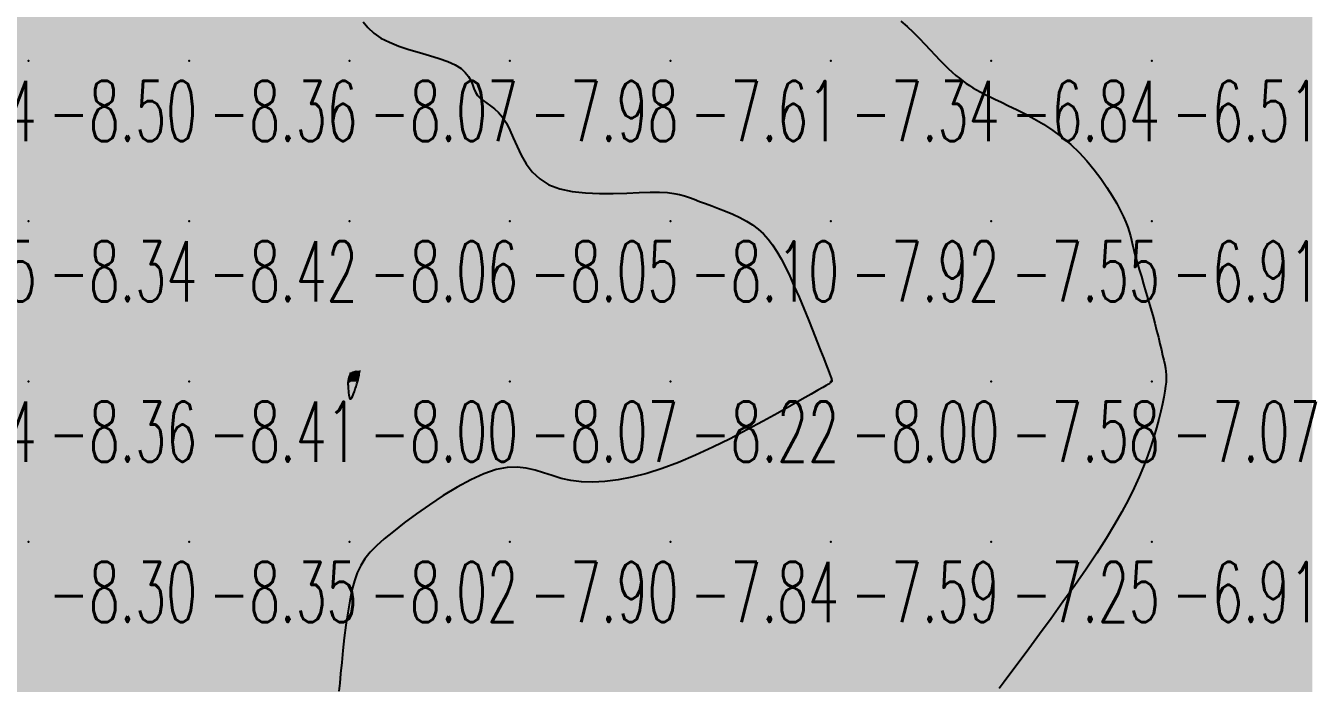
# Model space of a CAD drawing. Header units: millimetres. Extents: x 88261 to 90953, y 390274 to 392322.
# Drawn here: x 90080.1 to 90160.1, y 391308.4 to 391349.4 of the extents above; entities that cross this region are included whole.
import ezdxf
from ezdxf.enums import TextEntityAlignment as Align

# ---------------------------------------------------------------- set-up
doc = ezdxf.new("R2010")
doc.units = ezdxf.units.MM
doc.header["$LTSCALE"] = 25
for name, color, linetype in [('CN_03_00', 7, 'Continuous'), ('COTEAlt', 7, 'Continuous'), ('TN_COLORIAGE', 7, 'Continuous')]:
    doc.layers.add(name, color=color, linetype=linetype)
doc.styles.add('Simplex 1.0', font='Simplex.shx', dxfattribs={"width": 0.99, "height": 2.5})
doc.styles.get("Standard").update_dxf_attribs({"font": 'times.ttf'})

# ---------------------------------------------------------------- blocks, each defined once
blk = doc.blocks.new('COTE')
at = {"color": 0}
blk.add_point((0, 0), dxfattribs=at)
at = {"layer": 'COTEAlt'}
blk.add_attdef('ALT', text='', height=3.75, dxfattribs=at).set_placement((1.25, -1.25), align=Align.TOP_LEFT)

msp = doc.modelspace()

# ---------------------------------------------------------------- linework, layer by layer
at = {"layer": 'CN_03_00', "flags": 128}
for points, elevation in [([(90101.099, 391349.686), (90101.401, 391349.316), (90101.766, 391348.975), (90102.208, 391348.669), (90102.734, 391348.402), (90103.325, 391348.167), (90103.956, 391347.956), (90104.603, 391347.762), (90105.239, 391347.577), (90105.842, 391347.392), (90106.384, 391347.2), (90106.843, 391346.993), (90107.199, 391346.766), (90107.465, 391346.522), (90107.66, 391346.269), (90107.802, 391346.012), (90107.911, 391345.76), (90108.005, 391345.518), (90108.103, 391345.294), (90108.225, 391345.094), (90108.385, 391344.921), (90108.579, 391344.764), (90108.8, 391344.61), (90109.04, 391344.444), (90109.29, 391344.251), (90109.543, 391344.017), (90109.791, 391343.727), (90110.026, 391343.368), (90110.245, 391342.931), (90110.46, 391342.433), (90110.69, 391341.899), (90110.952, 391341.353), (90111.264, 391340.818), (90111.644, 391340.319), (90112.108, 391339.878), (90112.676, 391339.521), (90113.356, 391339.264), (90114.127, 391339.096), (90114.96, 391339.003), (90115.823, 391338.966), (90116.688, 391338.969), (90117.525, 391338.996), (90118.304, 391339.029), (90118.995, 391339.052), (90119.577, 391339.051), (90120.062, 391339.026), (90120.47, 391338.978), (90120.821, 391338.91), (90121.135, 391338.825), (90121.434, 391338.723), (90121.736, 391338.608), (90122.063, 391338.482), (90122.429, 391338.346), (90122.83, 391338.199), (90123.254, 391338.04), (90123.692, 391337.868), (90124.133, 391337.68), (90124.567, 391337.475), (90124.983, 391337.252), (90125.372, 391337.008), (90125.725, 391336.742), (90126.046, 391336.449), (90126.343, 391336.124), (90126.621, 391335.76), (90126.888, 391335.352), (90127.15, 391334.895), (90127.414, 391334.383), (90127.687, 391333.81), (90127.972, 391333.177), (90128.267, 391332.498), (90128.562, 391331.796), (90128.851, 391331.093), (90129.127, 391330.408), (90129.383, 391329.764), (90129.611, 391329.181), (90129.805, 391328.682), (90129.959, 391328.281), (90130.077, 391327.972), (90130.163, 391327.742), (90130.223, 391327.579), (90130.262, 391327.469), (90130.284, 391327.4), (90130.296, 391327.36), (90130.301, 391327.336), (90130.305, 391327.317), (90130.308, 391327.3), (90130.31, 391327.287), (90130.31, 391327.275), (90130.31, 391327.264), (90130.309, 391327.255), (90130.307, 391327.246), (90130.304, 391327.238), (90130.299, 391327.23), (90130.293, 391327.221), (90130.287, 391327.213), (90130.278, 391327.204), (90130.269, 391327.194), (90130.258, 391327.185), (90130.245, 391327.175), (90130.231, 391327.164), (90130.212, 391327.151), (90130.172, 391327.126), (90130.094, 391327.08), (90129.958, 391327.001), (90129.746, 391326.878), (90129.439, 391326.701), (90129.018, 391326.458), (90128.465, 391326.14), (90127.769, 391325.74), (90126.947, 391325.274), (90126.023, 391324.761), (90125.023, 391324.221), (90123.971, 391323.675), (90122.893, 391323.141), (90121.812, 391322.641), (90120.753, 391322.194), (90119.738, 391321.816), (90118.771, 391321.509), (90117.854, 391321.272), (90116.987, 391321.103), (90116.172, 391320.999), (90115.41, 391320.959), (90114.702, 391320.981), (90114.049, 391321.063), (90113.45, 391321.2), (90112.889, 391321.371), (90112.35, 391321.552), (90111.816, 391321.718), (90111.27, 391321.845), (90110.694, 391321.909), (90110.071, 391321.885), (90109.384, 391321.749), (90108.623, 391321.485), (90107.805, 391321.11), (90106.952, 391320.647), (90106.088, 391320.122), (90105.236, 391319.56), (90104.421, 391318.985), (90103.664, 391318.422), (90102.99, 391317.896), (90102.416, 391317.424), (90101.937, 391316.994), (90101.54, 391316.587), (90101.215, 391316.184), (90100.95, 391315.765), (90100.733, 391315.311), (90100.554, 391314.803), (90100.4, 391314.221), (90100.263, 391313.554), (90100.139, 391312.819), (90100.027, 391312.043), (90099.928, 391311.25), (90099.84, 391310.466), (90099.763, 391309.717), (90099.696, 391309.028), (90099.638, 391308.425), (90099.588, 391307.924)], -8), ([(90134.606, 391349.731), (90135, 391349.389), (90135.38, 391349.028), (90135.746, 391348.657), (90136.096, 391348.286), (90136.428, 391347.928), (90136.742, 391347.591), (90137.035, 391347.285), (90137.31, 391347.01), (90137.569, 391346.762), (90137.813, 391346.539), (90138.045, 391346.339), (90138.267, 391346.157), (90138.481, 391345.993), (90138.689, 391345.842), (90138.893, 391345.703), (90139.102, 391345.57), (90139.323, 391345.439), (90139.563, 391345.306), (90139.83, 391345.166), (90140.132, 391345.015), (90140.478, 391344.847), (90140.874, 391344.658), (90141.326, 391344.444), (90141.826, 391344.203), (90142.361, 391343.931), (90142.922, 391343.627), (90143.498, 391343.287), (90144.076, 391342.911), (90144.646, 391342.494), (90145.197, 391342.036), (90145.719, 391341.535), (90146.208, 391341.003), (90146.661, 391340.453), (90147.077, 391339.898), (90147.452, 391339.352), (90147.783, 391338.827), (90148.069, 391338.337), (90148.306, 391337.896), (90148.494, 391337.512), (90148.64, 391337.176), (90148.753, 391336.875), (90148.841, 391336.596), (90148.914, 391336.326), (90148.98, 391336.052), (90149.048, 391335.76), (90149.127, 391335.437), (90149.224, 391335.073), (90149.337, 391334.672), (90149.463, 391334.24), (90149.599, 391333.783), (90149.741, 391333.308), (90149.886, 391332.821), (90150.031, 391332.33), (90150.172, 391331.84), (90150.306, 391331.357), (90150.432, 391330.887), (90150.55, 391330.433), (90150.659, 391330.001), (90150.759, 391329.594), (90150.849, 391329.217), (90150.928, 391328.875), (90150.997, 391328.572), (90151.054, 391328.309), (90151.099, 391328.078), (90151.131, 391327.864), (90151.15, 391327.657), (90151.153, 391327.443), (90151.141, 391327.21), (90151.113, 391326.945), (90151.067, 391326.636), (90151.004, 391326.274), (90150.921, 391325.86), (90150.819, 391325.399), (90150.696, 391324.898), (90150.551, 391324.36), (90150.383, 391323.791), (90150.192, 391323.195), (90149.976, 391322.579), (90149.733, 391321.945), (90149.459, 391321.289), (90149.148, 391320.604), (90148.793, 391319.884), (90148.388, 391319.123), (90147.928, 391318.315), (90147.406, 391317.453), (90146.817, 391316.53), (90146.159, 391315.547), (90145.451, 391314.524), (90144.716, 391313.489), (90143.978, 391312.468), (90143.26, 391311.487), (90142.585, 391310.576), (90141.977, 391309.759), (90141.459, 391309.064), (90141.049, 391308.51), (90140.737, 391308.087)], -7)]:
    msp.add_lwpolyline(points, dxfattribs=dict(at, elevation=elevation))
at = {"layer": 'CN_03_00', "elevation": -8, "flags": 128}
msp.add_lwpolyline([(90100.358, 391326.183), (90100.405, 391326.253), (90100.455, 391326.356), (90100.508, 391326.484), (90100.561, 391326.63), (90100.613, 391326.784), (90100.664, 391326.941), (90100.71, 391327.091), (90100.752, 391327.229), (90100.788, 391327.353), (90100.817, 391327.463), (90100.837, 391327.559), (90100.847, 391327.642), (90100.847, 391327.711), (90100.835, 391327.767), (90100.81, 391327.809), (90100.771, 391327.837), (90100.721, 391327.853), (90100.663, 391327.857), (90100.599, 391327.851), (90100.533, 391327.834), (90100.468, 391327.809), (90100.407, 391327.775), (90100.352, 391327.734), (90100.307, 391327.686), (90100.27, 391327.634), (90100.241, 391327.579), (90100.218, 391327.522), (90100.2, 391327.466), (90100.187, 391327.411), (90100.178, 391327.361), (90100.17, 391327.315), (90100.164, 391327.277), (90100.159, 391327.241), (90100.156, 391327.206), (90100.154, 391327.167), (90100.154, 391327.12), (90100.155, 391327.063), (90100.158, 391326.991), (90100.163, 391326.901), (90100.169, 391326.792), (90100.178, 391326.669), (90100.191, 391326.543), (90100.207, 391326.421), (90100.226, 391326.312), (90100.251, 391326.225), (90100.281, 391326.17), (90100.317, 391326.153), (90100.358, 391326.183)], close=True, dxfattribs=at)
at = {"layer": 'TN_COLORIAGE', "color": 171}
for points in [[(90080.249, 391347.239, -8), (90080.249, 391353.556, -8), (90090.249, 391357.239, -8), (90089.695, 391357.239, -8)], [(90080.249, 391347.239, -8.017), (90090.249, 391347.239, -8.017), (90090.249, 391357.239, -8.017)], [(90090.249, 391347.239, -8), (90098.296, 391355.287, -8), (90090.249, 391357.239, -8), (90091.904, 391357.239, -8)], [(90090.249, 391347.239, -8), (90098.296, 391355.287, -8), (90100.249, 391347.239, -8), (90100.249, 391351.822, -8)], [(90080.249, 391347.239, -8), (90080.249, 391353.556, -8), (90070.249, 391347.239, -8), (90075.66, 391352.65, -8)], [(90101.248, 391348.239, -8.073), (90100.249, 391351.822, -8.073), (90100.249, 391347.239, -8.073)], [(90101.248, 391348.239, -8.073), (90108.009, 391347.239, -8.073), (90100.249, 391347.239, -8.073)], [(90070.249, 391347.239, -8.501), (90070.249, 391337.239, -8.501), (90080.249, 391347.239, -8.501)], [(90070.249, 391337.239, -8.501), (90080.249, 391337.239, -8.501), (90080.249, 391347.239, -8.501)], [(90080.249, 391347.239, -8.356), (90080.249, 391337.239, -8.356), (90090.249, 391347.239, -8.356)], [(90080.249, 391337.239, -8.356), (90090.249, 391337.239, -8.356), (90090.249, 391347.239, -8.356)], [(90090.249, 391347.239, -8.073), (90090.249, 391337.239, -8.073), (90100.249, 391347.239, -8.073)], [(90090.249, 391337.239, -8.073), (90100.249, 391337.239, -8.073), (90100.249, 391347.239, -8.073)], [(90100.249, 391347.239, -8), (90108.009, 391347.239, -8), (90100.249, 391337.239, -8), (90107.774, 391344.764, -8)], [(90100.249, 391337.239, -8), (90107.774, 391344.764, -8), (90110.249, 391337.239, -8), (90110.249, 391344.266, -8)], [(90111.389, 391338.38, -8.05), (90110.249, 391344.266, -8.05), (90110.249, 391337.239, -8.05)], [(90120.249, 391337.239, -8), (90120.249, 391339.339, -8), (90110.249, 391337.239, -8), (90111.389, 391338.38, -8)], [(90121.587, 391338.578, -8.103), (90120.249, 391339.339, -8.103), (90120.249, 391337.239, -8.103)], [(90121.587, 391338.578, -8.103), (90125.78, 391337.239, -8.103), (90120.249, 391337.239, -8.103)], [(90070.249, 391337.239, -8.345), (90070.249, 391327.239, -8.345), (90080.249, 391337.239, -8.345)], [(90070.249, 391327.239, -8.345), (90080.249, 391327.239, -8.345), (90080.249, 391337.239, -8.345)], [(90080.249, 391337.239, -8.424), (90080.249, 391327.239, -8.424), (90090.249, 391337.239, -8.424)], [(90080.249, 391327.239, -8.424), (90090.249, 391327.239, -8.424), (90090.249, 391337.239, -8.424)], [(90090.249, 391337.239, -8.064), (90090.249, 391327.239, -8.064), (90100.249, 391337.239, -8.064)], [(90090.249, 391327.239, -8), (90100.157, 391327.239, -8), (90100.249, 391337.239, -8), (90100.249, 391327.803, -8)], [(90100.249, 391337.239, -8), (90100.249, 391327.803, -8), (90110.249, 391337.239, -8), (90100.962, 391327.952, -8)], [(90110.249, 391327.239, -8), (90100.763, 391327.239, -8), (90110.249, 391337.239, -8), (90100.962, 391327.952, -8)], [(90110.249, 391337.239, -8.103), (90110.249, 391327.239, -8.103), (90120.249, 391337.239, -8.103)], [(90110.249, 391327.239, -8.103), (90120.249, 391327.239, -8.103), (90120.249, 391337.239, -8.103)], [(90120.249, 391327.239, -8), (90127.523, 391334.513, -8), (90120.249, 391337.239, -8), (90125.78, 391337.239, -8)], [(90120.249, 391327.239, -8), (90127.523, 391334.513, -8), (90130.249, 391327.239, -8), (90130.249, 391327.569, -8)], [(90070.249, 391327.239, -8.361), (90070.249, 391317.239, -8.361), (90080.249, 391327.239, -8.361)], [(90070.249, 391317.239, -8.361), (90080.249, 391317.239, -8.361), (90080.249, 391327.239, -8.361)], [(90080.249, 391327.239, -8.415), (90080.249, 391317.239, -8.415), (90090.249, 391327.239, -8.415)], [(90080.249, 391317.239, -8.415), (90090.249, 391317.239, -8.415), (90090.249, 391327.239, -8.415)], [(90090.249, 391327.239, -8), (90100.157, 391327.239, -8), (90090.249, 391317.239, -8), (90100.142, 391327.133, -8)], [(90110.249, 391327.239, -8), (90100.763, 391327.239, -8), (90100.249, 391317.239, -8), (90100.249, 391325.637, -8)], [(90110.249, 391327.239, -8), (90110.249, 391323.204, -8), (90100.249, 391317.239, -8), (90101.861, 391317.239, -8)], [(90120.249, 391327.239, -8), (90113.45, 391320.44, -8), (90110.249, 391327.239, -8), (90110.249, 391323.204, -8)], [(90120.249, 391321.415, -8.222), (90113.45, 391320.44, -8.222), (90120.249, 391327.239, -8.222)], [(90120.249, 391327.239, -8), (90120.249, 391321.415, -8), (90130.249, 391327.239, -8), (90130.073, 391327.064, -8)], [(90130.249, 391327.17, -8.003), (90130.073, 391327.064, -8.003), (90130.249, 391327.239, -8.003)], [(90130.311, 391327.301, -8.003), (90130.249, 391327.569, -8.003), (90130.249, 391327.239, -8.003)], [(90130.311, 391327.301, -8.003), (90130.315, 391327.239, -8.003), (90130.249, 391327.239, -8.003)], [(90130.315, 391327.239, -8.003), (90130.249, 391327.17, -8.003), (90130.249, 391327.239, -8.003)], [(90090.249, 391317.239, -8), (90100.142, 391327.133, -8), (90100.249, 391317.239, -8), (90100.249, 391325.637, -8)], [(90070.249, 391317.239, -8.304), (90070.249, 391307.239, -8.304), (90080.249, 391317.239, -8.304)], [(90070.249, 391307.239, -8.304), (90080.249, 391307.239, -8.304), (90080.249, 391317.239, -8.304)], [(90080.249, 391317.239, -8.355), (90080.249, 391307.239, -8.355), (90090.249, 391317.239, -8.355)], [(90090.249, 391307.872, -8.22), (90089.72, 391307.239, -8.22), (90090.249, 391317.239, -8.22), (90080.249, 391307.239, -8.22)], [(90090.249, 391307.872, -8.02), (90090.674, 391307.665, -8.02), (90090.249, 391317.239, -8.02), (90100.249, 391317.239, -8.02)], [(90090.674, 391307.665, -8), (90090.637, 391307.239, -8), (90100.249, 391317.239, -8), (90099.547, 391307.239, -8)], [(90099.547, 391307.239, -8.02), (90100.249, 391315.212, -8.02), (90100.249, 391317.239, -8.02)], [(90101.861, 391317.239, -8.02), (90100.249, 391315.212, -8.02), (90100.249, 391317.239, -8.02)]]:
    msp.add_solid(points, dxfattribs=at)
at = {"layer": 'TN_COLORIAGE', "color": 161}
for points in [[(90100.249, 391351.822, -7.342), (90101.248, 391348.239, -7.342), (90100.249, 391357.239, -7.342), (90110.249, 391357.239, -7.342)], [(90108.009, 391347.239, -7.342), (90101.248, 391348.239, -7.342), (90110.249, 391347.239, -7.342), (90110.249, 391357.239, -7.342)], [(90110.249, 391357.239, -7.027), (90110.249, 391347.239, -7.027), (90120.249, 391357.239, -7.027)], [(90110.249, 391347.239, -7.027), (90120.249, 391347.239, -7.027), (90120.249, 391357.239, -7.027)], [(90120.249, 391347.239, -7), (90125.643, 391352.634, -7), (90120.249, 391357.239, -7), (90120.743, 391357.239, -7)], [(90120.249, 391347.239, -7), (90125.643, 391352.634, -7), (90130.249, 391347.239, -7), (90130.249, 391351.141, -7)], [(90133.878, 391350.868, -7.335), (90130.249, 391351.141, -7.335), (90130.249, 391347.239, -7.335)], [(90133.878, 391350.868, -7.335), (90136.96, 391347.239, -7.335), (90130.249, 391347.239, -7.335)], [(90107.774, 391344.764, -7.979), (90108.009, 391347.239, -7.979), (90110.249, 391347.239, -7.979)], [(90110.249, 391344.266, -7.979), (90107.774, 391344.764, -7.979), (90110.249, 391347.239, -7.979)], [(90110.249, 391344.266, -7.613), (90111.389, 391338.38, -7.613), (90110.249, 391347.239, -7.613), (90120.249, 391347.239, -7.613)], [(90111.389, 391338.38, -7.613), (90120.249, 391339.339, -7.613), (90120.249, 391347.239, -7.613)], [(90120.249, 391339.339, -7.335), (90121.587, 391338.578, -7.335), (90120.249, 391347.239, -7.335), (90130.249, 391347.239, -7.335)], [(90125.78, 391337.239, -7.335), (90121.587, 391338.578, -7.335), (90130.249, 391337.239, -7.335), (90130.249, 391347.239, -7.335)], [(90130.249, 391337.239, -7), (90138.73, 391345.721, -7), (90130.249, 391347.239, -7), (90136.96, 391347.239, -7)], [(90130.249, 391337.239, -7), (90138.73, 391345.721, -7), (90140.249, 391337.239, -7), (90140.249, 391344.929, -7)], [(90145.521, 391342.511, -7.546), (90140.249, 391344.929, -7.546), (90140.249, 391337.239, -7.546)], [(90145.521, 391342.511, -7.546), (90148.85, 391337.239, -7.546), (90140.249, 391337.239, -7.546)], [(90125.78, 391337.239, -7.917), (90127.523, 391334.513, -7.917), (90130.249, 391337.239, -7.917)], [(90130.249, 391327.569, -7.917), (90127.523, 391334.513, -7.917), (90130.249, 391337.239, -7.917)], [(90130.249, 391327.569, -7.546), (90130.311, 391327.301, -7.546), (90130.249, 391337.239, -7.546), (90140.249, 391337.239, -7.546)], [(90130.315, 391327.239, -7.546), (90130.311, 391327.301, -7.546), (90140.249, 391327.239, -7.546), (90140.249, 391337.239, -7.546)], [(90140.249, 391327.239, -7), (90148.916, 391335.906, -7), (90140.249, 391337.239, -7), (90148.85, 391337.239, -7)], [(90140.249, 391327.239, -7), (90148.916, 391335.906, -7), (90150.249, 391327.239, -7), (90150.249, 391331.756, -7)], [(90151.119, 391328.109, -7.073), (90150.249, 391331.756, -7.073), (90150.249, 391327.239, -7.073)], [(90151.119, 391328.109, -7.073), (90151.259, 391327.239, -7.073), (90150.249, 391327.239, -7.073)], [(90100.142, 391327.133, -7.996), (90100.157, 391327.239, -7.996), (90100.249, 391327.239, -7.996)], [(90100.249, 391325.637, -7.996), (90100.142, 391327.133, -7.996), (90100.249, 391327.239, -7.996)], [(90100.249, 391327.803, -7.996), (90100.157, 391327.239, -7.996), (90100.249, 391327.239, -7.996)], [(90100.962, 391327.952, -7.996), (90100.249, 391327.803, -7.996), (90100.249, 391327.239, -7.996)], [(90100.962, 391327.952, -7.996), (90100.763, 391327.239, -7.996), (90100.249, 391327.239, -7.996)], [(90100.249, 391325.637, -7.996), (90100.763, 391327.239, -7.996), (90100.249, 391327.239, -7.996)], [(90130.249, 391327.17, -7.578), (90130.315, 391327.239, -7.578), (90130.249, 391317.239, -7.578), (90140.249, 391327.239, -7.578)], [(90130.249, 391317.239, -7.578), (90140.249, 391317.239, -7.578), (90140.249, 391327.239, -7.578)], [(90140.249, 391327.239, -7.073), (90140.249, 391317.239, -7.073), (90150.249, 391327.239, -7.073)], [(90140.249, 391317.239, -7), (90147.6, 391317.239, -7), (90150.249, 391327.239, -7), (90150.249, 391322.749, -7)], [(90151.259, 391327.239, -7.073), (90150.249, 391322.749, -7.073), (90150.249, 391327.239, -7.073)], [(90130.073, 391327.064, -7.595), (90130.249, 391327.17, -7.595), (90120.249, 391317.239, -7.595), (90130.249, 391317.239, -7.595)], [(90130.073, 391327.064, -7.841), (90120.249, 391321.415, -7.841), (90120.249, 391317.239, -7.841)], [(90101.861, 391317.239, -7.896), (90110.249, 391323.204, -7.896), (90110.249, 391317.239, -7.896)], [(90110.249, 391323.204, -7.896), (90113.45, 391320.44, -7.896), (90110.249, 391317.239, -7.896)], [(90113.45, 391320.44, -7.841), (90120.249, 391321.415, -7.841), (90110.249, 391317.239, -7.841), (90120.249, 391317.239, -7.841)], [(90100.249, 391315.212, -7.896), (90101.861, 391317.239, -7.896), (90100.249, 391307.239, -7.896), (90110.249, 391317.239, -7.896)], [(90100.249, 391307.239, -7.896), (90110.249, 391307.239, -7.896), (90110.249, 391317.239, -7.896)], [(90110.249, 391317.239, -7.841), (90110.249, 391307.239, -7.841), (90120.249, 391317.239, -7.841)], [(90110.249, 391307.239, -7.841), (90120.249, 391307.239, -7.841), (90120.249, 391317.239, -7.841)], [(90120.249, 391317.239, -7.595), (90120.249, 391307.239, -7.595), (90130.249, 391317.239, -7.595)], [(90120.249, 391307.239, -7.595), (90130.249, 391307.239, -7.595), (90130.249, 391317.239, -7.595)], [(90130.249, 391317.239, -7.249), (90130.249, 391307.239, -7.249), (90140.249, 391317.239, -7.249)], [(90130.249, 391307.239, -7), (90140.16, 391307.239, -7), (90140.249, 391317.239, -7), (90140.249, 391307.476, -7)], [(90147.6, 391317.239, -7.249), (90140.249, 391307.476, -7.249), (90140.249, 391317.239, -7.249)], [(90100.249, 391315.212, -7.921), (90099.547, 391307.239, -7.921), (90100.249, 391307.239, -7.921)]]:
    msp.add_solid(points, dxfattribs=at)
at = {"layer": 'TN_COLORIAGE', "color": 151}
for points in [[(90136.96, 391347.239, -6.412), (90133.878, 391350.868, -6.412), (90140.249, 391347.239, -6.412), (90140.249, 391357.239, -6.412)], [(90140.249, 391357.239, -6.293), (90140.249, 391347.239, -6.293), (90150.249, 391357.239, -6.293)], [(90140.249, 391347.239, -6.293), (90150.249, 391347.239, -6.293), (90150.249, 391357.239, -6.293)], [(90150.249, 391347.239, -6), (90159.857, 391356.848, -6), (90150.249, 391357.239, -6), (90159.587, 391357.239, -6)], [(90150.249, 391347.239, -6), (90159.857, 391356.848, -6), (90160.249, 391347.239, -6), (90160.249, 391355.88, -6)], [(90136.96, 391347.239, -6.836), (90138.73, 391345.721, -6.836), (90140.249, 391347.239, -6.836)], [(90140.249, 391344.929, -6.836), (90138.73, 391345.721, -6.836), (90140.249, 391347.239, -6.836)], [(90140.249, 391344.929, -6.51), (90145.521, 391342.511, -6.51), (90140.249, 391347.239, -6.51), (90150.249, 391347.239, -6.51)], [(90148.85, 391337.239, -6.51), (90145.521, 391342.511, -6.51), (90150.249, 391337.239, -6.51), (90150.249, 391347.239, -6.51)], [(90150.249, 391337.239, -6.132), (90160.249, 391337.239, -6.132), (90160.249, 391347.239, -6.132)], [(90150.249, 391347.239, -6.132), (90150.249, 391337.239, -6.132), (90160.249, 391347.239, -6.132)], [(90148.85, 391337.239, -6.911), (90148.916, 391335.906, -6.911), (90150.249, 391337.239, -6.911)], [(90150.249, 391331.756, -6.911), (90148.916, 391335.906, -6.911), (90150.249, 391337.239, -6.911)], [(90150.249, 391331.756, -6.232), (90151.119, 391328.109, -6.232), (90150.249, 391337.239, -6.232), (90160.249, 391337.239, -6.232)], [(90151.259, 391327.239, -6.232), (90151.119, 391328.109, -6.232), (90160.249, 391327.239, -6.232), (90160.249, 391337.239, -6.232)], [(90150.249, 391317.239, -6.349), (90160.249, 391317.239, -6.349), (90160.249, 391327.239, -6.349)], [(90150.249, 391322.749, -6.349), (90151.259, 391327.239, -6.349), (90150.249, 391317.239, -6.349), (90160.249, 391327.239, -6.349)], [(90150.249, 391322.749, -6.91), (90147.6, 391317.239, -6.91), (90150.249, 391317.239, -6.91)], [(90140.249, 391307.476, -6.91), (90147.6, 391317.239, -6.91), (90140.249, 391307.239, -6.91), (90150.249, 391317.239, -6.91)], [(90140.249, 391307.239, -6.91), (90150.249, 391307.239, -6.91), (90150.249, 391317.239, -6.91)], [(90150.249, 391307.239, -6.284), (90160.249, 391307.239, -6.284), (90160.249, 391317.239, -6.284)], [(90150.249, 391317.239, -6.284), (90150.249, 391307.239, -6.284), (90160.249, 391317.239, -6.284)]]:
    msp.add_solid(points, dxfattribs=at)

# ---------------------------------------------------------------- block references
at = {"layer": 'COTEAlt'}
ref = msp.add_blockref('COTE', (90070.249, 391347.239), dxfattribs=at)
ref.add_attrib('ALT', '-8.34', dxfattribs={"height": 3.75, "style": 'Simplex 1.0', "width": 0.6}).set_placement((90071.499, 391345.989), align=Align.TOP_LEFT)
ref = msp.add_blockref('COTE', (90080.249, 391347.239), dxfattribs=at)
ref.add_attrib('ALT', '-8.50', dxfattribs={"height": 3.75, "style": 'Simplex 1.0', "width": 0.6}).set_placement((90081.499, 391345.989), align=Align.TOP_LEFT)
ref = msp.add_blockref('COTE', (90090.249, 391347.239), dxfattribs=at)
ref.add_attrib('ALT', '-8.36', dxfattribs={"height": 3.75, "style": 'Simplex 1.0', "width": 0.6}).set_placement((90091.499, 391345.989), align=Align.TOP_LEFT)
ref = msp.add_blockref('COTE', (90100.249, 391347.239), dxfattribs=at)
ref.add_attrib('ALT', '-8.07', dxfattribs={"height": 3.75, "style": 'Simplex 1.0', "width": 0.6}).set_placement((90101.499, 391345.989), align=Align.TOP_LEFT)
ref = msp.add_blockref('COTE', (90110.249, 391347.239), dxfattribs=at)
ref.add_attrib('ALT', '-7.98', dxfattribs={"height": 3.75, "style": 'Simplex 1.0', "width": 0.6}).set_placement((90111.499, 391345.989), align=Align.TOP_LEFT)
ref = msp.add_blockref('COTE', (90120.249, 391347.239), dxfattribs=at)
ref.add_attrib('ALT', '-7.61', dxfattribs={"height": 3.75, "style": 'Simplex 1.0', "width": 0.6}).set_placement((90121.499, 391345.989), align=Align.TOP_LEFT)
ref = msp.add_blockref('COTE', (90130.249, 391347.239), dxfattribs=at)
ref.add_attrib('ALT', '-7.34', dxfattribs={"height": 3.75, "style": 'Simplex 1.0', "width": 0.6}).set_placement((90131.499, 391345.989), align=Align.TOP_LEFT)
ref = msp.add_blockref('COTE', (90140.249, 391347.239), dxfattribs=at)
ref.add_attrib('ALT', '-6.84', dxfattribs={"height": 3.75, "style": 'Simplex 1.0', "width": 0.6}).set_placement((90141.499, 391345.989), align=Align.TOP_LEFT)
ref = msp.add_blockref('COTE', (90150.249, 391347.239), dxfattribs=at)
ref.add_attrib('ALT', '-6.51', dxfattribs={"height": 3.75, "style": 'Simplex 1.0', "width": 0.6}).set_placement((90151.499, 391345.989), align=Align.TOP_LEFT)
ref = msp.add_blockref('COTE', (90070.249, 391337.239), dxfattribs=at)
ref.add_attrib('ALT', '-8.45', dxfattribs={"height": 3.75, "style": 'Simplex 1.0', "width": 0.6}).set_placement((90071.499, 391335.989), align=Align.TOP_LEFT)
ref = msp.add_blockref('COTE', (90080.249, 391337.239), dxfattribs=at)
ref.add_attrib('ALT', '-8.34', dxfattribs={"height": 3.75, "style": 'Simplex 1.0', "width": 0.6}).set_placement((90081.499, 391335.989), align=Align.TOP_LEFT)
ref = msp.add_blockref('COTE', (90090.249, 391337.239), dxfattribs=at)
ref.add_attrib('ALT', '-8.42', dxfattribs={"height": 3.75, "style": 'Simplex 1.0', "width": 0.6}).set_placement((90091.499, 391335.989), align=Align.TOP_LEFT)
ref = msp.add_blockref('COTE', (90100.249, 391337.239), dxfattribs=at)
ref.add_attrib('ALT', '-8.06', dxfattribs={"height": 3.75, "style": 'Simplex 1.0', "width": 0.6}).set_placement((90101.499, 391335.989), align=Align.TOP_LEFT)
ref = msp.add_blockref('COTE', (90110.249, 391337.239), dxfattribs=at)
ref.add_attrib('ALT', '-8.05', dxfattribs={"height": 3.75, "style": 'Simplex 1.0', "width": 0.6}).set_placement((90111.499, 391335.989), align=Align.TOP_LEFT)
ref = msp.add_blockref('COTE', (90120.249, 391337.239), dxfattribs=at)
ref.add_attrib('ALT', '-8.10', dxfattribs={"height": 3.75, "style": 'Simplex 1.0', "width": 0.6}).set_placement((90121.499, 391335.989), align=Align.TOP_LEFT)
ref = msp.add_blockref('COTE', (90130.249, 391337.239), dxfattribs=at)
ref.add_attrib('ALT', '-7.92', dxfattribs={"height": 3.75, "style": 'Simplex 1.0', "width": 0.6}).set_placement((90131.499, 391335.989), align=Align.TOP_LEFT)
ref = msp.add_blockref('COTE', (90140.249, 391337.239), dxfattribs=at)
ref.add_attrib('ALT', '-7.55', dxfattribs={"height": 3.75, "style": 'Simplex 1.0', "width": 0.6}).set_placement((90141.499, 391335.989), align=Align.TOP_LEFT)
ref = msp.add_blockref('COTE', (90150.249, 391337.239), dxfattribs=at)
ref.add_attrib('ALT', '-6.91', dxfattribs={"height": 3.75, "style": 'Simplex 1.0', "width": 0.6}).set_placement((90151.499, 391335.989), align=Align.TOP_LEFT)
ref = msp.add_blockref('COTE', (90070.249, 391327.239), dxfattribs=at)
ref.add_attrib('ALT', '-8.54', dxfattribs={"height": 3.75, "style": 'Simplex 1.0', "width": 0.6}).set_placement((90071.499, 391325.989), align=Align.TOP_LEFT)
ref = msp.add_blockref('COTE', (90080.249, 391327.239), dxfattribs=at)
ref.add_attrib('ALT', '-8.36', dxfattribs={"height": 3.75, "style": 'Simplex 1.0', "width": 0.6}).set_placement((90081.499, 391325.989), align=Align.TOP_LEFT)
ref = msp.add_blockref('COTE', (90090.249, 391327.239), dxfattribs=at)
ref.add_attrib('ALT', '-8.41', dxfattribs={"height": 3.75, "style": 'Simplex 1.0', "width": 0.6}).set_placement((90091.499, 391325.989), align=Align.TOP_LEFT)
ref = msp.add_blockref('COTE', (90100.249, 391327.239), dxfattribs=at)
ref.add_attrib('ALT', '-8.00', dxfattribs={"height": 3.75, "style": 'Simplex 1.0', "width": 0.6}).set_placement((90101.499, 391325.989), align=Align.TOP_LEFT)
ref = msp.add_blockref('COTE', (90110.249, 391327.239), dxfattribs=at)
ref.add_attrib('ALT', '-8.07', dxfattribs={"height": 3.75, "style": 'Simplex 1.0', "width": 0.6}).set_placement((90111.499, 391325.989), align=Align.TOP_LEFT)
ref = msp.add_blockref('COTE', (90120.249, 391327.239), dxfattribs=at)
ref.add_attrib('ALT', '-8.22', dxfattribs={"height": 3.75, "style": 'Simplex 1.0', "width": 0.6}).set_placement((90121.499, 391325.989), align=Align.TOP_LEFT)
ref = msp.add_blockref('COTE', (90130.249, 391327.239), dxfattribs=at)
ref.add_attrib('ALT', '-8.00', dxfattribs={"height": 3.75, "style": 'Simplex 1.0', "width": 0.6}).set_placement((90131.499, 391325.989), align=Align.TOP_LEFT)
ref = msp.add_blockref('COTE', (90140.249, 391327.239), dxfattribs=at)
ref.add_attrib('ALT', '-7.58', dxfattribs={"height": 3.75, "style": 'Simplex 1.0', "width": 0.6}).set_placement((90141.499, 391325.989), align=Align.TOP_LEFT)
ref = msp.add_blockref('COTE', (90150.249, 391327.239), dxfattribs=at)
ref.add_attrib('ALT', '-7.07', dxfattribs={"height": 3.75, "style": 'Simplex 1.0', "width": 0.6}).set_placement((90151.499, 391325.989), align=Align.TOP_LEFT)
ref = msp.add_blockref('COTE', (90080.249, 391317.239), dxfattribs=at)
ref.add_attrib('ALT', '-8.30', dxfattribs={"height": 3.75, "style": 'Simplex 1.0', "width": 0.6}).set_placement((90081.499, 391315.989), align=Align.TOP_LEFT)
ref = msp.add_blockref('COTE', (90090.249, 391317.239), dxfattribs=at)
ref.add_attrib('ALT', '-8.35', dxfattribs={"height": 3.75, "style": 'Simplex 1.0', "width": 0.6}).set_placement((90091.499, 391315.989), align=Align.TOP_LEFT)
ref = msp.add_blockref('COTE', (90100.249, 391317.239), dxfattribs=at)
ref.add_attrib('ALT', '-8.02', dxfattribs={"height": 3.75, "style": 'Simplex 1.0', "width": 0.6}).set_placement((90101.499, 391315.989), align=Align.TOP_LEFT)
ref = msp.add_blockref('COTE', (90110.249, 391317.239), dxfattribs=at)
ref.add_attrib('ALT', '-7.90', dxfattribs={"height": 3.75, "style": 'Simplex 1.0', "width": 0.6}).set_placement((90111.499, 391315.989), align=Align.TOP_LEFT)
ref = msp.add_blockref('COTE', (90120.249, 391317.239), dxfattribs=at)
ref.add_attrib('ALT', '-7.84', dxfattribs={"height": 3.75, "style": 'Simplex 1.0', "width": 0.6}).set_placement((90121.499, 391315.989), align=Align.TOP_LEFT)
ref = msp.add_blockref('COTE', (90130.249, 391317.239), dxfattribs=at)
ref.add_attrib('ALT', '-7.59', dxfattribs={"height": 3.75, "style": 'Simplex 1.0', "width": 0.6}).set_placement((90131.499, 391315.989), align=Align.TOP_LEFT)
ref = msp.add_blockref('COTE', (90140.249, 391317.239), dxfattribs=at)
ref.add_attrib('ALT', '-7.25', dxfattribs={"height": 3.75, "style": 'Simplex 1.0', "width": 0.6}).set_placement((90141.499, 391315.989), align=Align.TOP_LEFT)
ref = msp.add_blockref('COTE', (90150.249, 391317.239), dxfattribs=at)
ref.add_attrib('ALT', '-6.91', dxfattribs={"height": 3.75, "style": 'Simplex 1.0', "width": 0.6}).set_placement((90151.499, 391315.989), align=Align.TOP_LEFT)

doc.saveas('drawing.dxf')
